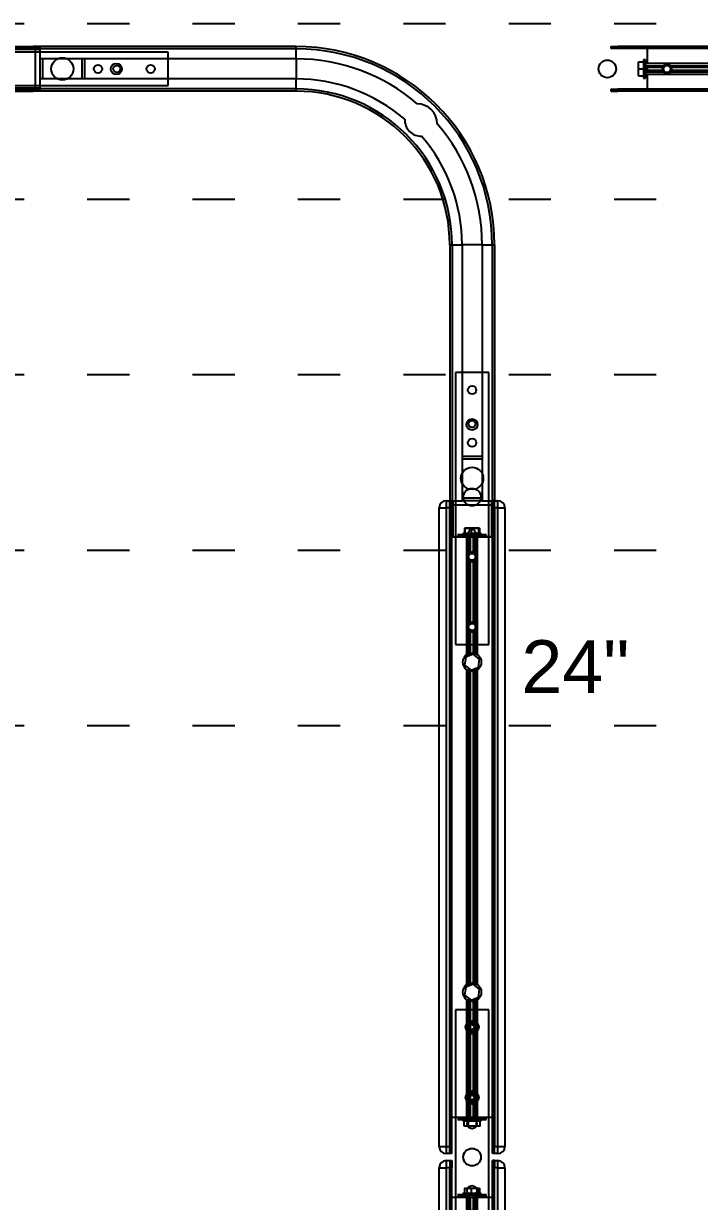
# Model space of a CAD drawing. Header units: inches. Extents: x 9936 to 27102, y -2774 to 11910.
# Drawn here: x 12190 to 12575, y 10194 to 10865 of the extents above; entities that cross this region are included whole.
import ezdxf

# ---------------------------------------------------------------- set-up
doc = ezdxf.new("R2010")
doc.units = ezdxf.units.IN
doc.header["$MEASUREMENT"] = 0
doc.linetypes.add('ACAD_ISO03W100', pattern=[30, 12, -18])
for name, color, linetype in [('Conector lateral', 150, 'Continuous'), ('COTA', 7, 'Continuous'), ('Puente', 244, 'Continuous'), ('RECTO', 20, 'Continuous'), ('TEXTO', 7, 'Continuous')]:
    doc.layers.add(name, color=color, linetype=linetype)
doc.styles.get("Standard").update_dxf_attribs({"font": 'arial.ttf'})
doc.dimstyles.get("Standard").update_dxf_attribs({"dimscale": 150, "dimtxt": 0.18, "dimasz": 0.18, "dimexe": 0.18, "dimexo": 0.0625, "dimgap": 0.09, "dimtad": 0, "dimdec": 0, "dimzin": 0, "dimdsep": 46, "dimtxsty": 'Standard', "dimcen": 0.09, "dimclrd": 1, "dimclre": 1, "dimclrt": 1, "dimadec": 0, "dimazin": 0, "dimtfac": 1, "dimtdec": 0, "dimtofl": 0, "dimtmove": 0, "dimatfit": 3, "dimfxl": 1, "dimtolj": 1, "dimtzin": 0, "dimarcsym": 0})

# ---------------------------------------------------------------- blocks, each defined once
blk = doc.blocks.new('*D36')
at = {"layer": 'Defpoints', "color": 0, "transparency": 16777216}
for p in [(12009.6, 10858.16), (11889, 8863.46), (12433.6, 8863.46)]:
    blk.add_point(p, dxfattribs=at)
at = {"layer": 'TEXTO', "color": 1, "lineweight": -2, "transparency": 16777216}
for p, q in [((12000.23, 10858.16), (11862, 10858.16)), ((11889, 10831.16), (11889, 9913.45)), ((11889, 8890.46), (11889, 9808.16)), ((12424.23, 8863.46), (11862, 8863.46))]:
    blk.add_line(p, q, dxfattribs=at)
at = {"layer": 'TEXTO', "color": 1, "transparency": 16777216}
for points in [[(11884.5, 10831.16), (11893.5, 10831.16), (11889, 10858.16)], [(11884.5, 8890.46), (11893.5, 8890.46), (11889, 8863.46)]]:
    blk.add_solid(points, dxfattribs=at)
at = {"layer": 'TEXTO', "color": 1, "transparency": 16777216, "insert": (11889, 9860.81), "char_height": 27, "attachment_point": 5, "rotation": 90}
blk.add_mtext('\\A1;1995', dxfattribs=at)
blk = doc.blocks.new('A$C2C726D91')
at = {"layer": 'RECTO', "linetype": 'Continuous'}
for p, q in [((4, 672), (4, 668)), ((4, 672), (6, 672)), ((6, 672), (6, 670.83)), ((6, 672), (7.1, 672)), ((6, 672), (6, 668)), ((7.1, 672), (7.1, 670.83)), ((31.4, 672), (30.3, 672)), ((30.3, 670.83), (30.3, 672)), ((31.4, 672), (31.4, 670.83)), ((31.4, 668), (31.4, 672)), ((31.4, 672), (33.4, 672)), ((33.4, 668), (33.4, 672)), ((0, 668), (4, 668)), ((0, 4), (0, 668)), ((6, 668), (4, 668)), ((4, 668), (4, 4)), ((7.1, 670.83), (6, 670.83)), ((6, 670.83), (6, 668)), ((6, 668), (7.1, 668)), ((6, 4), (6, 668)), ((7.1, 670.83), (7.1, 668)), ((7.1, 4), (7.1, 668)), ((31.4, 670.83), (30.3, 670.83)), ((30.3, 668), (30.3, 670.83)), ((31.4, 668), (30.3, 668)), ((30.3, 4), (30.3, 668)), ((31.4, 670.83), (31.4, 668)), ((31.4, 4), (31.4, 668)), ((33.4, 668), (31.4, 668)), ((33.4, 4), (33.4, 668)), ((33.4, 668), (37.4, 668)), ((37.4, 668), (37.4, 4)), ((7.1, 651.2), (15.61, 651.2)), ((10.7, 652.2), (10.7, 651.2)), ((15.61, 652.2), (10.7, 652.2)), ((11.2, 652.7), (13.45, 652.7)), ((13.45, 653.3), (13.45, 652.3)), ((20.7, 653.3), (13.45, 653.3)), ((15.57, 652.3), (13.45, 652.3)), ((14.47, 656.3), (14.47, 653.3)), ((14.47, 656.3), (18.1, 656.3)), ((15.61, 652.3), (16.9, 652.3)), ((15.61, 652.3), (15.61, 584.24)), ((16.9, 642.11), (16.9, 652.3)), ((20.5, 652.3), (16.9, 652.3)), ((17.85, 651.2), (19.55, 651.2)), ((17.85, 642.65), (17.85, 651.2)), ((18.1, 656.3), (18.1, 653.3)), ((18.1, 656.3), (22.33, 656.3)), ((19.55, 642.65), (19.55, 651.2)), ((20.5, 652.3), (21.79, 652.3)), ((20.5, 652.3), (20.5, 642.11)), ((23.95, 653.3), (20.7, 653.3)), ((21.79, 584.24), (21.79, 652.3)), ((23.95, 652.3), (21.79, 652.3)), ((25.4, 652.2), (21.79, 652.2)), ((21.79, 651.2), (30.3, 651.2)), ((22.33, 656.3), (22.33, 653.3)), ((22.33, 656.3), (22.93, 656.3)), ((22.93, 656.3), (22.93, 653.3)), ((23.95, 652.3), (23.95, 653.3)), ((23.95, 652.7), (24.98, 652.7)), ((24.98, 652.7), (26.2, 652.7)), ((26.7, 652.2), (25.4, 652.2)), ((26.7, 651.2), (26.7, 652.2)), ((16.9, 602.11), (16.9, 637.89)), ((20.5, 637.89), (20.5, 602.11)), ((17.85, 602.65), (17.85, 637.35)), ((19.55, 602.65), (19.55, 637.35)), ((16.9, 584.93), (16.9, 597.89)), ((17.85, 585.18), (17.85, 597.35)), ((19.55, 585.18), (19.55, 597.35)), ((20.5, 597.89), (20.5, 584.93)), ((19.3, 584.54), (15.07, 582.79)), ((22.93, 581.75), (19.3, 584.54)), ((15.07, 582.79), (14.47, 578.25)), ((14.47, 578.25), (18.1, 575.46)), ((18.1, 575.46), (22.33, 577.21)), ((22.33, 577.21), (22.93, 581.75)), ((15.55, 572), (15.55, 100)), ((16.36, 572), (15.55, 572)), ((15.61, 575.76), (15.61, 572)), ((16.36, 100), (16.36, 572)), ((17.45, 572), (16.36, 572)), ((16.9, 572), (16.9, 575.07)), ((17.45, 100), (17.45, 572)), ((17.85, 184.65), (17.85, 574.82)), ((19.55, 184.65), (19.55, 574.82)), ((19.95, 572), (19.95, 100)), ((21.04, 572), (19.95, 572)), ((20.5, 575.07), (20.5, 572)), ((21.04, 100), (21.04, 572)), ((21.85, 572), (21.04, 572)), ((21.79, 572), (21.79, 575.76)), ((21.85, 100), (21.85, 572)), ((19.55, 184.65), (19.95, 184.47)), ((17.85, 179.35), (17.45, 179.53)), ((17.85, 97.18), (17.85, 179.35)), ((19.55, 97.18), (19.55, 179.35)), ((15.07, 94.79), (14.47, 90.25)), ((19.3, 96.54), (15.07, 94.79)), ((15.55, 100), (16.36, 100)), ((15.61, 100), (15.61, 96.24)), ((16.36, 100), (17.45, 100)), ((16.9, 96.93), (16.9, 100)), ((22.93, 93.75), (19.3, 96.54)), ((19.95, 100), (21.04, 100)), ((20.5, 100), (20.5, 96.93)), ((21.04, 100), (21.85, 100)), ((21.79, 96.24), (21.79, 100)), ((14.47, 90.25), (18.1, 87.46)), ((15.61, 87.76), (15.61, 19.7)), ((18.1, 87.46), (22.33, 89.21)), ((21.79, 19.7), (21.79, 87.76)), ((22.33, 89.21), (22.93, 93.75)), ((16.9, 74.11), (16.9, 87.07)), ((17.85, 74.65), (17.85, 86.82)), ((19.55, 74.65), (19.55, 86.82)), ((20.5, 87.07), (20.5, 74.11)), ((16.9, 19.7), (16.9, 69.89)), ((17.85, 20.8), (17.85, 69.35)), ((19.55, 20.8), (19.55, 69.35)), ((20.5, 69.89), (20.5, 19.7)), ((15.61, 20.8), (7.1, 20.8)), ((10.7, 20.8), (10.7, 19.8)), ((19.55, 20.8), (17.85, 20.8)), ((30.3, 20.8), (21.79, 20.8)), ((26.7, 19.8), (26.7, 20.8)), ((10.7, 19.8), (15.61, 19.8)), ((13.45, 19.3), (11.2, 19.3)), ((13.45, 19.7), (13.45, 18.7)), ((13.45, 19.7), (15.57, 19.7)), ((13.45, 18.7), (23.95, 18.7)), ((14.14, 15.7), (14.14, 18.7)), ((16.72, 15.7), (14.14, 15.7)), ((16.9, 19.7), (15.61, 19.7)), ((16.72, 15.7), (16.72, 18.7)), ((21.29, 15.7), (16.72, 15.7)), ((16.9, 19.7), (20.5, 19.7)), ((21.79, 19.7), (20.5, 19.7)), ((21.29, 15.7), (21.29, 18.7)), ((23.26, 15.7), (21.29, 15.7)), ((21.79, 19.8), (26.7, 19.8)), ((21.8, 19.7), (23.95, 19.7)), ((23.26, 15.7), (23.26, 18.7)), ((23.95, 18.7), (23.95, 19.7)), ((26.2, 19.3), (23.95, 19.3)), ((0, 4), (4, 4)), ((4, 4), (6, 4)), ((4, 4), (4, 0)), ((6, 0), (4, 0)), ((6, 4), (6, 1.17)), ((7.1, 4), (6, 4)), ((6, 4), (6, 0)), ((6, 1.17), (7.1, 1.17)), ((6, 1.17), (6, 0)), ((7.1, 0), (6, 0)), ((7.1, 4), (7.1, 1.17)), ((7.1, 1.17), (7.1, 0)), ((31.4, 4), (30.3, 4)), ((30.3, 1.17), (30.3, 4)), ((30.3, 1.17), (31.4, 1.17)), ((30.3, 0), (30.3, 1.17)), ((31.4, 0), (30.3, 0)), ((31.4, 4), (31.4, 1.17)), ((31.4, 4), (33.4, 4)), ((31.4, 0), (31.4, 4)), ((31.4, 1.17), (31.4, 0)), ((33.4, 0), (31.4, 0)), ((33.4, 4), (37.4, 4)), ((33.4, 0), (33.4, 4))]:
    blk.add_line(p, q, dxfattribs=at)
for centre, radius in [((18.7, 640), 1.98), ((18.7, 600), 1.98), ((18.7, 580), 5.25), ((18.7, 92), 5.25), ((18.7, 72), 1.98)]:
    blk.add_circle(centre, radius, dxfattribs=at)
for centre, radius, start, end in [((4, 668), 4, 90, 180), ((33.4, 668), 4, 0, 90), ((11.2, 652.2), 0.5, 90, 180), ((18.7, 652.9), 1.9, 198.40848, 243.47465), ((18.7, 652.9), 1.9, 296.52535, 341.59152), ((26.2, 652.2), 0.5, 0, 90), ((18.7, 640), 2.78, 130.46008, 229.53992), ((18.7, 640), 2.78, 72.21585, 107.78415), ((18.7, 640), 2.78, 310.46008, 49.53992), ((18.7, 640), 2.78, 252.21585, 287.78415), ((18.7, 600), 2.78, 130.46008, 229.53992), ((18.7, 600), 2.78, 72.21585, 107.78415), ((18.7, 600), 2.78, 252.21585, 287.78415), ((18.7, 600), 2.78, 310.46008, 49.53992), ((18.7, 182), 2.78, 72.21585, 107.78415), ((18.7, 182), 2.78, 252.21585, 287.78415), ((18.7, 72), 2.78, 130.46008, 229.53992), ((18.7, 72), 2.78, 72.21585, 107.78415), ((18.7, 72), 2.78, 310.46008, 49.53992), ((18.7, 72), 2.78, 252.21585, 287.78415), ((18.7, 19.1), 1.9, 116.52535, 161.59152), ((18.7, 19.1), 1.9, 18.40848, 63.47465), ((11.2, 19.8), 0.5, 180, 270), ((26.2, 19.8), 0.5, 270, 0), ((4, 4), 4, 180, 270), ((33.4, 4), 4, 270, 0)]:
    blk.add_arc(centre, radius, start, end, dxfattribs=at)
for points, knots in [([(16.9, 642.11), (16.99, 642.19), (17.17, 642.33), (17.55, 642.54), (17.8, 642.63), (17.85, 642.65)], [0, 0, 0, 0, 0.439174, 0.876749, 1, 1, 1, 1]), ([(17.85, 637.35), (17.66, 637.43), (17.29, 637.58), (17.01, 637.79), (16.92, 637.87), (16.9, 637.89)], [0, 0, 0, 0, 0.444484, 0.887819, 1, 1, 1, 1]), ([(19.55, 642.65), (19.74, 642.57), (20.11, 642.42), (20.39, 642.21), (20.48, 642.13), (20.5, 642.11)], [0, 0, 0, 0, 0.444477, 0.887819, 1, 1, 1, 1]), ([(20.5, 637.89), (20.41, 637.81), (20.23, 637.67), (19.85, 637.46), (19.6, 637.37), (19.55, 637.35)], [0, 0, 0, 0, 0.439174, 0.876749, 1, 1, 1, 1]), ([(16.9, 602.11), (16.99, 602.19), (17.17, 602.33), (17.55, 602.54), (17.8, 602.63), (17.85, 602.65)], [0, 0, 0, 0, 0.439174, 0.876749, 1, 1, 1, 1]), ([(17.85, 597.35), (17.66, 597.43), (17.29, 597.58), (17.01, 597.79), (16.92, 597.87), (16.9, 597.89)], [0, 0, 0, 0, 0.444477, 0.887819, 1, 1, 1, 1]), ([(19.55, 602.65), (19.74, 602.57), (20.11, 602.42), (20.39, 602.21), (20.48, 602.13), (20.5, 602.11)], [0, 0, 0, 0, 0.444477, 0.887819, 1, 1, 1, 1]), ([(20.5, 597.89), (20.41, 597.81), (20.23, 597.67), (19.85, 597.46), (19.6, 597.37), (19.55, 597.35)], [0, 0, 0, 0, 0.439174, 0.876749, 1, 1, 1, 1]), ([(17.45, 184.47), (17.52, 184.51), (17.64, 184.58), (17.8, 184.63), (17.85, 184.65)], [0, 0, 0, 0, 0.638363, 1, 1, 1, 1]), ([(19.95, 179.53), (19.88, 179.49), (19.76, 179.42), (19.6, 179.37), (19.55, 179.35)], [0, 0, 0, 0, 0.638363, 1, 1, 1, 1]), ([(16.9, 74.11), (16.99, 74.19), (17.17, 74.33), (17.55, 74.54), (17.8, 74.63), (17.85, 74.65)], [0, 0, 0, 0, 0.439174, 0.876749, 1, 1, 1, 1]), ([(19.55, 74.65), (19.74, 74.57), (20.11, 74.42), (20.39, 74.21), (20.48, 74.13), (20.5, 74.11)], [0, 0, 0, 0, 0.444477, 0.887819, 1, 1, 1, 1]), ([(17.85, 69.35), (17.66, 69.43), (17.29, 69.58), (17.01, 69.79), (16.92, 69.87), (16.9, 69.89)], [0, 0, 0, 0, 0.444477, 0.887819, 1, 1, 1, 1]), ([(20.5, 69.89), (20.41, 69.81), (20.23, 69.67), (19.85, 69.46), (19.6, 69.37), (19.55, 69.35)], [0, 0, 0, 0, 0.439174, 0.876749, 1, 1, 1, 1])]:
    blk.add_open_spline(points, degree=3, knots=knots, dxfattribs=at)
blk = doc.blocks.new('A$C3EBA59D7')
at = {"layer": 'RECTO', "linetype": 'Continuous'}
for p, q in [((4, 372), (4, 368)), ((4, 372), (6, 372)), ((6, 0), (6, 372)), ((7.1, 372), (6, 372)), ((7.1, 0), (7.1, 372)), ((31.4, 372), (30.3, 372)), ((30.3, 0), (30.3, 372)), ((31.4, 372), (33.4, 372)), ((31.4, 0), (31.4, 372)), ((33.4, 368), (33.4, 372)), ((0, 368), (4, 368)), ((0, 4), (0, 368)), ((6, 368), (4, 368)), ((4, 368), (4, 4)), ((6, 4), (6, 368)), ((31.4, 368), (31.4, 4)), ((33.4, 368), (31.4, 368)), ((33.4, 4), (33.4, 368)), ((33.4, 368), (37.4, 368)), ((37.4, 368), (37.4, 4)), ((14.47, 356.3), (14.47, 353.3)), ((14.47, 356.3), (18.1, 356.3)), ((18.1, 356.3), (18.1, 353.3)), ((18.1, 356.3), (22.33, 356.3)), ((22.33, 356.3), (22.33, 353.3)), ((22.33, 356.3), (22.93, 356.3)), ((22.93, 356.3), (22.93, 353.3)), ((15.61, 351.2), (7.1, 351.2)), ((10.7, 352.2), (10.7, 351.2)), ((15.61, 352.2), (10.7, 352.2)), ((11.2, 352.7), (13.45, 352.7)), ((13.45, 353.3), (13.45, 352.3)), ((20.7, 353.3), (13.45, 353.3)), ((15.61, 352.3), (13.45, 352.3)), ((15.61, 352.3), (15.61, 284.24)), ((16.9, 352.3), (15.61, 352.3)), ((20.48, 352.3), (16.9, 352.3)), ((16.9, 342.11), (16.9, 352.3)), ((17.85, 342.65), (17.85, 351.2)), ((19.55, 351.2), (17.85, 351.2)), ((19.55, 342.65), (19.55, 351.2)), ((20.5, 352.3), (20.5, 342.11)), ((21.79, 352.3), (20.5, 352.3)), ((23.95, 353.3), (20.7, 353.3)), ((23.95, 352.3), (21.79, 352.3)), ((21.79, 284.24), (21.79, 352.3)), ((25.4, 352.2), (21.79, 352.2)), ((30.3, 351.2), (21.79, 351.2)), ((23.95, 352.3), (23.95, 353.3)), ((23.95, 352.7), (24.98, 352.7)), ((24.98, 352.7), (26.2, 352.7)), ((26.7, 352.2), (25.4, 352.2)), ((26.7, 351.2), (26.7, 352.2)), ((16.9, 302.11), (16.9, 337.89)), ((17.85, 302.65), (17.85, 337.35)), ((19.55, 302.65), (19.55, 337.35)), ((20.5, 337.89), (20.5, 302.11)), ((16.9, 284.93), (16.9, 297.89)), ((17.85, 285.18), (17.85, 297.35)), ((19.55, 285.18), (19.55, 297.35)), ((20.5, 297.89), (20.5, 284.93)), ((15.07, 282.79), (14.47, 278.25)), ((19.3, 284.54), (15.07, 282.79)), ((22.93, 281.75), (19.3, 284.54)), ((14.47, 278.25), (18.1, 275.46)), ((15.61, 275.76), (15.61, 272)), ((18.1, 275.46), (22.33, 277.21)), ((21.79, 272), (21.79, 275.76)), ((22.33, 277.21), (22.93, 281.75)), ((15.55, 272), (15.55, 100)), ((16.36, 272), (15.55, 272)), ((16.36, 100), (16.36, 272)), ((17.45, 272), (16.36, 272)), ((16.9, 272), (16.9, 275.07)), ((17.45, 100), (17.45, 272)), ((17.85, 97.18), (17.85, 274.82)), ((19.55, 97.18), (19.55, 274.82)), ((19.95, 272), (19.95, 100)), ((21.04, 272), (19.95, 272)), ((20.5, 275.07), (20.5, 272)), ((21.04, 100), (21.04, 272)), ((21.85, 272), (21.04, 272)), ((21.85, 100), (21.85, 272)), ((15.07, 94.79), (14.47, 90.25)), ((19.3, 96.54), (15.07, 94.79)), ((15.55, 100), (16.36, 100)), ((15.61, 100), (15.61, 96.24)), ((16.36, 100), (17.45, 100)), ((16.9, 96.93), (16.9, 100)), ((22.93, 93.75), (19.3, 96.54)), ((19.95, 100), (21.04, 100)), ((20.5, 100), (20.5, 96.93)), ((21.04, 100), (21.85, 100)), ((21.79, 96.24), (21.79, 100)), ((14.47, 90.25), (18.1, 87.46)), ((15.61, 87.76), (15.61, 19.7)), ((18.1, 87.46), (22.33, 89.21)), ((21.79, 19.7), (21.79, 87.76)), ((22.33, 89.21), (22.93, 93.75)), ((16.9, 74.11), (16.9, 87.07)), ((17.85, 74.65), (17.85, 86.82)), ((19.55, 74.65), (19.55, 86.82)), ((20.5, 87.07), (20.5, 74.11)), ((16.9, 34.11), (16.9, 69.89)), ((17.85, 34.65), (17.85, 69.35)), ((19.55, 34.65), (19.55, 69.35)), ((20.5, 69.89), (20.5, 34.11)), ((16.9, 19.7), (16.9, 29.89)), ((17.85, 20.8), (17.85, 29.35)), ((19.55, 20.8), (19.55, 29.35)), ((20.5, 29.89), (20.5, 19.7)), ((7.1, 20.8), (15.61, 20.8)), ((10.7, 20.8), (10.7, 19.8)), ((17.85, 20.8), (19.55, 20.8)), ((21.79, 20.8), (30.3, 20.8)), ((26.7, 19.8), (26.7, 20.8)), ((10.7, 19.8), (15.63, 19.8)), ((13.45, 19.3), (11.2, 19.3)), ((13.45, 19.7), (13.45, 18.7)), ((13.45, 19.7), (15.57, 19.7)), ((13.45, 18.7), (23.95, 18.7)), ((14.14, 15.7), (14.14, 18.7)), ((16.72, 15.7), (14.14, 15.7)), ((15.61, 19.7), (16.9, 19.7)), ((16.72, 15.7), (16.72, 18.7)), ((21.29, 15.7), (16.72, 15.7)), ((16.9, 19.7), (20.52, 19.7)), ((20.5, 19.7), (21.79, 19.7)), ((21.29, 15.7), (21.29, 18.7)), ((23.26, 15.7), (21.29, 15.7)), ((21.77, 19.8), (26.7, 19.8)), ((21.8, 19.7), (23.95, 19.7)), ((23.26, 15.7), (23.26, 18.7)), ((23.95, 18.7), (23.95, 19.7)), ((26.2, 19.3), (23.95, 19.3)), ((0, 4), (4, 4)), ((4, 4), (6, 4)), ((4, 4), (4, 0)), ((31.4, 4), (33.4, 4)), ((33.4, 0), (33.4, 4)), ((33.4, 4), (37.4, 4)), ((6, 0), (4, 0)), ((7.1, 0), (6, 0)), ((31.4, 0), (30.3, 0)), ((33.4, 0), (31.4, 0))]:
    blk.add_line(p, q, dxfattribs=at)
for centre, radius in [((18.7, 340), 1.98), ((18.7, 300), 1.98), ((18.7, 280), 5.25), ((18.7, 92), 5.25), ((18.7, 72), 1.98), ((18.7, 32), 1.98)]:
    blk.add_circle(centre, radius, dxfattribs=at)
for centre, radius, start, end in [((4, 368), 4, 90, 180), ((33.4, 368), 4, 0, 90), ((11.2, 352.2), 0.5, 90, 180), ((18.7, 352.9), 1.9, 198.40848, 243.47465), ((18.7, 352.9), 1.9, 296.52535, 341.59152), ((26.2, 352.2), 0.5, 0, 90), ((18.7, 340), 2.78, 72.21585, 107.78415), ((18.7, 340), 2.78, 130.46008, 229.53992), ((18.7, 340), 2.78, 252.21585, 287.78415), ((18.7, 340), 2.78, 310.46008, 49.53992), ((18.7, 300), 2.78, 130.46008, 229.53992), ((18.7, 300), 2.78, 72.21585, 107.78415), ((18.7, 300), 2.78, 310.46008, 49.53992), ((18.7, 300), 2.78, 252.21585, 287.78415), ((18.7, 72), 2.78, 130.46008, 229.53992), ((18.7, 72), 2.78, 72.21585, 107.78415), ((18.7, 72), 2.78, 310.46008, 49.53992), ((18.7, 72), 2.78, 252.21585, 287.78415), ((18.7, 32), 2.78, 130.46008, 229.53992), ((18.7, 32), 2.78, 72.21585, 107.78415), ((18.7, 32), 2.78, 310.46008, 49.53992), ((18.7, 32), 2.78, 252.21585, 287.78415), ((18.7, 19.1), 1.9, 116.52535, 161.59152), ((18.7, 19.1), 1.9, 18.40848, 63.47465), ((11.2, 19.8), 0.5, 180, 270), ((26.2, 19.8), 0.5, 270, 0), ((4, 4), 4, 180, 270), ((33.4, 4), 4, 270, 0)]:
    blk.add_arc(centre, radius, start, end, dxfattribs=at)
for points, knots in [([(16.9, 342.11), (16.99, 342.19), (17.17, 342.33), (17.55, 342.54), (17.8, 342.63), (17.85, 342.65)], [0, 0, 0, 0, 0.439174, 0.876749, 1, 1, 1, 1]), ([(19.55, 342.65), (19.74, 342.57), (20.11, 342.42), (20.39, 342.21), (20.48, 342.13), (20.5, 342.11)], [0, 0, 0, 0, 0.444481, 0.887819, 1, 1, 1, 1]), ([(17.85, 337.35), (17.66, 337.43), (17.29, 337.58), (17.01, 337.79), (16.92, 337.87), (16.9, 337.89)], [0, 0, 0, 0, 0.444481, 0.887819, 1, 1, 1, 1]), ([(20.5, 337.89), (20.41, 337.81), (20.23, 337.67), (19.85, 337.46), (19.6, 337.37), (19.55, 337.35)], [0, 0, 0, 0, 0.439174, 0.876749, 1, 1, 1, 1]), ([(16.9, 302.11), (16.99, 302.19), (17.17, 302.33), (17.55, 302.54), (17.8, 302.63), (17.85, 302.65)], [0, 0, 0, 0, 0.439175, 0.876751, 1, 1, 1, 1]), ([(19.55, 302.65), (19.74, 302.57), (20.11, 302.42), (20.39, 302.21), (20.48, 302.13), (20.5, 302.11)], [0, 0, 0, 0, 0.444478, 0.887817, 1, 1, 1, 1]), ([(17.85, 297.35), (17.66, 297.43), (17.29, 297.58), (17.01, 297.79), (16.92, 297.87), (16.9, 297.89)], [0, 0, 0, 0, 0.444478, 0.887817, 1, 1, 1, 1]), ([(20.5, 297.89), (20.41, 297.81), (20.23, 297.67), (19.85, 297.46), (19.6, 297.37), (19.55, 297.35)], [0, 0, 0, 0, 0.439175, 0.876751, 1, 1, 1, 1]), ([(16.9, 74.11), (16.99, 74.19), (17.17, 74.33), (17.55, 74.54), (17.8, 74.63), (17.85, 74.65)], [0, 0, 0, 0, 0.439175, 0.876751, 1, 1, 1, 1]), ([(19.55, 74.65), (19.74, 74.57), (20.11, 74.42), (20.39, 74.21), (20.48, 74.13), (20.5, 74.11)], [0, 0, 0, 0, 0.444478, 0.887817, 1, 1, 1, 1]), ([(17.85, 69.35), (17.66, 69.43), (17.29, 69.58), (17.01, 69.79), (16.92, 69.87), (16.9, 69.89)], [0, 0, 0, 0, 0.444478, 0.887817, 1, 1, 1, 1]), ([(20.5, 69.89), (20.41, 69.81), (20.23, 69.67), (19.85, 69.46), (19.6, 69.37), (19.55, 69.35)], [0, 0, 0, 0, 0.439175, 0.876751, 1, 1, 1, 1]), ([(16.9, 34.11), (16.99, 34.19), (17.17, 34.33), (17.55, 34.54), (17.8, 34.63), (17.85, 34.65)], [0, 0, 0, 0, 0.439174, 0.876749, 1, 1, 1, 1]), ([(19.55, 34.65), (19.74, 34.57), (20.11, 34.42), (20.39, 34.21), (20.48, 34.13), (20.5, 34.11)], [0, 0, 0, 0, 0.444481, 0.887819, 1, 1, 1, 1]), ([(17.85, 29.35), (17.66, 29.43), (17.29, 29.58), (17.01, 29.79), (16.92, 29.87), (16.9, 29.89)], [0, 0, 0, 0, 0.444481, 0.887819, 1, 1, 1, 1]), ([(20.5, 29.89), (20.41, 29.81), (20.23, 29.67), (19.85, 29.46), (19.6, 29.37), (19.55, 29.35)], [0, 0, 0, 0, 0.439174, 0.876749, 1, 1, 1, 1])]:
    blk.add_open_spline(points, degree=3, knots=knots, dxfattribs=at)
blk = doc.blocks.new('A$C10B60D47')
at = {"layer": 'Conector lateral', "linetype": 'Continuous'}
for p, q in [((19.05, 168), (0, 168)), ((0, 168), (0, 0)), ((19.05, 0), (19.05, 168)), ((7.22, 157.7), (8.74, 158.33)), ((7.22, 157.7), (7.67, 156.59)), ((7.67, 156.59), (9.2, 157.22)), ((8.11, 159.85), (9.22, 160.31)), ((8.11, 159.85), (8.74, 158.33)), ((9.2, 157.22), (9.83, 155.69)), ((9.22, 160.31), (9.85, 158.78)), ((9.83, 155.69), (10.94, 156.15)), ((9.85, 158.78), (11.38, 159.41)), ((10.31, 157.67), (11.83, 158.3)), ((10.31, 157.67), (10.94, 156.15)), ((11.38, 159.41), (11.83, 158.3)), ((7.22, 117.7), (8.74, 118.33)), ((7.22, 117.7), (7.67, 116.59)), ((7.67, 116.59), (9.2, 117.22)), ((8.11, 119.85), (9.22, 120.31)), ((8.11, 119.85), (8.74, 118.33)), ((9.2, 117.22), (9.83, 115.69)), ((9.22, 120.31), (9.85, 118.78)), ((9.83, 115.69), (10.94, 116.15)), ((9.85, 118.78), (11.38, 119.41)), ((10.31, 117.67), (11.83, 118.3)), ((10.31, 117.67), (10.94, 116.15)), ((11.38, 119.41), (11.83, 118.3)), ((7.22, 49.7), (8.74, 50.33)), ((7.22, 49.7), (7.67, 48.59)), ((7.67, 48.59), (9.2, 49.22)), ((8.11, 51.85), (9.22, 52.31)), ((8.11, 51.85), (8.74, 50.33)), ((9.2, 49.22), (9.83, 47.69)), ((9.22, 52.31), (9.85, 50.78)), ((9.83, 47.69), (10.94, 48.15)), ((9.85, 50.78), (11.38, 51.41)), ((10.31, 49.67), (11.83, 50.3)), ((10.31, 49.67), (10.94, 48.15)), ((11.38, 51.41), (11.83, 50.3)), ((7.22, 9.7), (8.74, 10.33)), ((7.22, 9.7), (7.67, 8.59)), ((7.67, 8.59), (9.2, 9.22)), ((8.11, 11.85), (9.22, 12.31)), ((8.11, 11.85), (8.74, 10.33)), ((9.2, 9.22), (9.83, 7.69)), ((9.22, 12.31), (9.85, 10.78)), ((9.83, 7.69), (10.94, 8.15)), ((9.85, 10.78), (11.38, 11.41)), ((10.31, 9.67), (11.83, 10.3)), ((10.31, 9.67), (10.94, 8.15)), ((11.38, 11.41), (11.83, 10.3)), ((0, 0), (19.05, 0))]:
    blk.add_line(p, q, dxfattribs=at)
for centre, radius in [((9.52, 158), 3.75), ((9.52, 118), 3.75), ((9.52, 103), 2.78), ((9.52, 65), 2.78), ((9.52, 50), 3.75), ((9.52, 10), 3.75)]:
    blk.add_circle(centre, radius, dxfattribs=at)
blk = doc.blocks.new('BIOMBO 69')
at = {"layer": 'RECTO', "color": 252, "true_color": 0x939598}
for centre in [(0, 0), (0, -376)]:
    blk.add_circle(centre, 5, dxfattribs=at)
blk.add_blockref('A$C10B60D47', (-9.52, -460))
at = {"layer": 'RECTO'}
for name, p in [('A$C3EBA59D7', (-18.7, -374)), ('A$C2C726D91', (-18.7, -1050))]:
    blk.add_blockref(name, p, dxfattribs=at)
blk = doc.blocks.new('PUENTE H24 F24')
at = {"layer": 'Puente', "linetype": 'Continuous'}
for p, q in [((6299.67, -10445.32), (6671.67, -10445.32)), ((6299.67, -10446.42), (6671.67, -10446.42)), ((6673.14, -10447.02), (6655.17, -10447.02)), ((6671.67, -10445.32), (6671.67, -10446.42)), ((6674.5, -10445.32), (6671.67, -10445.32)), ((6674.5, -10446.42), (6671.67, -10446.42)), ((6673.14, -10469.02), (6673.14, -10447.02)), ((6675.67, -10447.02), (6673.14, -10447.02)), ((6674.5, -10445.32), (6674.5, -10446.42)), ((6675.67, -10445.32), (6674.5, -10445.32)), ((6675.67, -10446.42), (6674.5, -10446.42)), ((6821.47, -10445.32), (6675.67, -10445.32)), ((6675.67, -10446.59), (6675.67, -10445.32)), ((6675.67, -10446.42), (6675.67, -10445.32)), ((6821.47, -10446.59), (6675.67, -10446.59)), ((6675.67, -10452.32), (6675.67, -10446.59)), ((6821.47, -10446.59), (6821.47, -10445.32)), ((6821.47, -10452.32), (6821.47, -10446.59)), ((6748.67, -10448.49), (6593.67, -10448.49)), ((6821.47, -10452.32), (6675.67, -10452.32)), ((6675.67, -10463.72), (6675.67, -10452.32)), ((6677.19, -10463.72), (6677.19, -10452.32)), ((6699.55, -10452.32), (6699.55, -10463.72)), ((6701.07, -10452.32), (6701.07, -10463.72)), ((6748.67, -10467.54), (6748.67, -10448.49)), ((6821.47, -10452.32), (6821.47, -10463.72)), ((6593.67, -10467.54), (6748.67, -10467.54)), ((6821.47, -10463.72), (6675.67, -10463.72)), ((6675.67, -10469.45), (6675.67, -10463.72)), ((6821.47, -10469.45), (6821.47, -10463.72)), ((6299.67, -10469.62), (6671.67, -10469.62)), ((6299.67, -10470.72), (6671.67, -10470.72)), ((6673.14, -10469.02), (6655.17, -10469.02)), ((6671.67, -10470.72), (6671.67, -10469.62)), ((6671.67, -10469.62), (6674.5, -10469.62)), ((6674.5, -10470.72), (6671.67, -10470.72)), ((6675.67, -10469.02), (6673.14, -10469.02)), ((6674.5, -10469.62), (6674.5, -10470.72)), ((6674.5, -10469.62), (6675.67, -10469.62)), ((6675.67, -10470.72), (6674.5, -10470.72)), ((6821.47, -10469.45), (6675.67, -10469.45)), ((6675.67, -10470.72), (6675.67, -10469.45)), ((6675.67, -10470.72), (6675.67, -10469.62)), ((6821.47, -10470.72), (6675.67, -10470.72)), ((6821.47, -10470.72), (6821.47, -10469.45)), ((6908.97, -10558.22), (6910.24, -10558.22)), ((6908.97, -10558.22), (6908.97, -10704.02)), ((6910.24, -10558.22), (6910.24, -10704.02)), ((6910.24, -10558.22), (6915.97, -10558.22)), ((6915.97, -10558.22), (6915.97, -10704.02)), ((6927.37, -10558.22), (6915.97, -10558.22)), ((6927.37, -10558.22), (6927.37, -10704.02)), ((6927.37, -10558.22), (6933.1, -10558.22)), ((6933.1, -10558.22), (6934.37, -10558.22)), ((6933.1, -10558.22), (6933.1, -10704.02)), ((6934.37, -10558.22), (6934.37, -10704.02)), ((6912.15, -10631.02), (6912.15, -10786.02)), ((6931.2, -10631.02), (6912.15, -10631.02)), ((6931.2, -10786.02), (6931.2, -10631.02)), ((6915.97, -10678.62), (6927.37, -10678.62)), ((6915.97, -10680.14), (6927.37, -10680.14)), ((6927.37, -10702.5), (6915.97, -10702.5)), ((6908.97, -10704.02), (6910.24, -10704.02)), ((6908.97, -11076.02), (6908.97, -10704.02)), ((6910.07, -10704.02), (6908.97, -10704.02)), ((6908.97, -11072.02), (6908.97, -10708.02)), ((6910.07, -11076.02), (6910.07, -10704.02)), ((6910.24, -10704.02), (6915.97, -10704.02)), ((6910.67, -10704.02), (6910.67, -10706.55)), ((6932.67, -10706.55), (6910.67, -10706.55)), ((6910.67, -10706.55), (6910.67, -10724.52)), ((6927.37, -10704.02), (6915.97, -10704.02)), ((6927.37, -10704.02), (6933.1, -10704.02)), ((6932.67, -10704.02), (6932.67, -10706.55)), ((6932.67, -10706.55), (6932.67, -10724.52)), ((6933.1, -10704.02), (6934.37, -10704.02)), ((6934.37, -10704.02), (6933.27, -10704.02)), ((6933.27, -11076.02), (6933.27, -10704.02)), ((6934.37, -11076.02), (6934.37, -10704.02)), ((6934.37, -10708.02), (6934.37, -11072.02)), ((6914.17, -10723.32), (6916.42, -10723.32)), ((6916.42, -10722.72), (6916.42, -10723.72)), ((6923.68, -10722.72), (6916.42, -10722.72)), ((6917.44, -10719.72), (6917.44, -10722.72)), ((6917.44, -10719.72), (6921.07, -10719.72)), ((6917.71, -10724.52), (6917.71, -10719.52)), ((6917.71, -10719.52), (6925.64, -10719.52)), ((6921.07, -10719.72), (6921.07, -10722.72)), ((6921.07, -10719.72), (6925.3, -10719.72)), ((6926.92, -10722.72), (6923.68, -10722.72)), ((6925.3, -10719.72), (6925.3, -10722.72)), ((6925.3, -10719.72), (6925.9, -10719.72)), ((6925.64, -10719.52), (6925.64, -10724.52)), ((6925.9, -10719.72), (6925.9, -10722.72)), ((6926.92, -10723.72), (6926.92, -10722.72)), ((6926.92, -10723.32), (6927.95, -10723.32)), ((6927.95, -10723.32), (6929.17, -10723.32)), ((6918.58, -10724.82), (6910.07, -10724.82)), ((6917.71, -10724.52), (6910.67, -10724.52)), ((6913.67, -10723.82), (6913.67, -10724.82)), ((6918.58, -10723.82), (6913.67, -10723.82)), ((6918.58, -10723.72), (6916.42, -10723.72)), ((6918.58, -10723.72), (6918.58, -10791.77)), ((6919.87, -10723.72), (6918.58, -10723.72)), ((6923.46, -10723.72), (6919.87, -10723.72)), ((6919.87, -10733.9), (6919.87, -10723.72)), ((6920.82, -10733.37), (6920.82, -10724.82)), ((6922.52, -10724.82), (6920.82, -10724.82)), ((6922.52, -10733.37), (6922.52, -10724.82)), ((6923.48, -10723.72), (6923.48, -10733.9)), ((6924.76, -10723.72), (6923.48, -10723.72)), ((6926.92, -10723.72), (6924.76, -10723.72)), ((6924.76, -10791.77), (6924.76, -10723.72)), ((6928.37, -10723.82), (6924.76, -10723.82)), ((6933.27, -10724.82), (6924.76, -10724.82)), ((6932.67, -10724.52), (6925.64, -10724.52)), ((6929.67, -10723.82), (6928.37, -10723.82)), ((6929.67, -10724.82), (6929.67, -10723.82)), ((6919.87, -10773.9), (6919.87, -10738.13)), ((6920.82, -10773.37), (6920.82, -10738.66)), ((6922.52, -10773.37), (6922.52, -10738.66)), ((6923.48, -10738.13), (6923.48, -10773.9)), ((6919.87, -10791.09), (6919.87, -10778.13)), ((6920.82, -10790.83), (6920.82, -10778.66)), ((6922.52, -10790.83), (6922.52, -10778.66)), ((6923.48, -10778.13), (6923.48, -10791.09)), ((6912.15, -10786.02), (6931.2, -10786.02)), ((6918.04, -10793.23), (6917.44, -10797.76)), ((6922.27, -10791.48), (6918.04, -10793.23)), ((6925.9, -10794.27), (6922.27, -10791.48)), ((6925.3, -10798.81), (6925.9, -10794.27)), ((6917.44, -10797.76), (6921.07, -10800.55)), ((6918.52, -10804.02), (6918.52, -10976.02)), ((6919.33, -10804.02), (6918.52, -10804.02)), ((6918.58, -10800.26), (6918.58, -10804.02)), ((6919.33, -10976.02), (6919.33, -10804.02)), ((6920.42, -10804.02), (6919.33, -10804.02)), ((6919.87, -10804.02), (6919.87, -10800.95)), ((6920.42, -10976.02), (6920.42, -10804.02)), ((6920.82, -10978.83), (6920.82, -10801.2)), ((6921.07, -10800.55), (6925.3, -10798.81)), ((6922.52, -10978.83), (6922.52, -10801.2)), ((6922.92, -10804.02), (6922.92, -10976.02)), ((6924.01, -10804.02), (6922.92, -10804.02)), ((6923.48, -10800.95), (6923.48, -10804.02)), ((6924.01, -10976.02), (6924.01, -10804.02)), ((6924.82, -10804.02), (6924.01, -10804.02)), ((6924.76, -10804.02), (6924.76, -10800.26)), ((6924.82, -10976.02), (6924.82, -10804.02)), ((6918.52, -10976.02), (6919.33, -10976.02)), ((6918.58, -10976.02), (6918.58, -10979.77)), ((6919.33, -10976.02), (6920.42, -10976.02)), ((6919.87, -10979.09), (6919.87, -10976.02)), ((6922.92, -10976.02), (6924.01, -10976.02)), ((6923.48, -10976.02), (6923.48, -10979.09)), ((6924.01, -10976.02), (6924.82, -10976.02)), ((6924.76, -10979.77), (6924.76, -10976.02)), ((6918.04, -10981.23), (6917.44, -10985.76)), ((6922.27, -10979.48), (6918.04, -10981.23)), ((6925.9, -10982.27), (6922.27, -10979.48)), ((6925.3, -10986.81), (6925.9, -10982.27)), ((6917.44, -10985.76), (6921.07, -10988.55)), ((6918.58, -10988.26), (6918.58, -11056.32)), ((6919.87, -11001.9), (6919.87, -10988.95)), ((6920.82, -11001.37), (6920.82, -10989.2)), ((6921.07, -10988.55), (6925.3, -10986.81)), ((6922.52, -11001.37), (6922.52, -10989.2)), ((6923.48, -10988.95), (6923.48, -11001.9)), ((6924.76, -11056.32), (6924.76, -10988.26)), ((6919.87, -11041.9), (6919.87, -11006.13)), ((6920.82, -11041.37), (6920.82, -11006.66)), ((6922.52, -11041.37), (6922.52, -11006.66)), ((6923.48, -11006.13), (6923.48, -11041.9)), ((6919.87, -11056.32), (6919.87, -11046.13)), ((6920.82, -11055.22), (6920.82, -11046.66)), ((6922.52, -11055.22), (6922.52, -11046.66)), ((6923.48, -11046.13), (6923.48, -11056.32)), ((6910.07, -11055.22), (6918.58, -11055.22)), ((6913.67, -11055.22), (6913.67, -11056.22)), ((6913.67, -11056.22), (6918.6, -11056.22)), ((6916.42, -11056.72), (6914.17, -11056.72)), ((6916.42, -11056.32), (6916.42, -11057.32)), ((6916.42, -11056.32), (6918.54, -11056.32)), ((6916.42, -11057.32), (6926.92, -11057.32)), ((6917.11, -11060.32), (6917.11, -11057.32)), ((6918.58, -11056.32), (6919.87, -11056.32)), ((6919.69, -11060.32), (6919.69, -11057.32)), ((6919.87, -11056.32), (6923.49, -11056.32)), ((6920.82, -11055.22), (6922.52, -11055.22)), ((6923.48, -11056.32), (6924.76, -11056.32)), ((6924.26, -11060.32), (6924.26, -11057.32)), ((6924.74, -11056.22), (6929.67, -11056.22)), ((6924.76, -11055.22), (6933.27, -11055.22)), ((6924.77, -11056.32), (6926.92, -11056.32)), ((6926.24, -11060.32), (6926.24, -11057.32)), ((6926.92, -11057.32), (6926.92, -11056.32)), ((6929.17, -11056.72), (6926.92, -11056.72)), ((6929.67, -11056.22), (6929.67, -11055.22)), ((6919.69, -11060.32), (6917.11, -11060.32)), ((6924.26, -11060.32), (6919.69, -11060.32)), ((6926.24, -11060.32), (6924.26, -11060.32)), ((6910.07, -11076.02), (6908.97, -11076.02)), ((6934.37, -11076.02), (6933.27, -11076.02))]:
    blk.add_line(p, q, dxfattribs=at)
for centre, radius in [((6688.37, -10458.02), 6.35), ((6719.07, -10458.02), 3.17), ((6708.67, -10458.02), 2.38), ((6719.37, -10458.02), 1.98), ((6738.67, -10458.02), 2.38), ((6921.67, -10641.02), 2.38), ((6921.67, -10660.62), 3.17), ((6921.67, -10660.32), 1.98), ((6921.67, -10671.02), 2.38), ((6921.67, -10691.32), 6.35), ((6921.67, -10722.32), 1.98), ((6921.67, -10736.02), 2.38), ((6921.67, -10736.02), 1.98), ((6921.67, -10776.02), 2.38), ((6921.67, -10776.02), 1.98), ((6921.67, -10796.02), 5.25), ((6921.67, -10984.02), 5.25), ((6921.67, -11004.02), 1.98), ((6921.67, -11044.02), 1.98)]:
    blk.add_circle(centre, radius, dxfattribs=at)
at = {"layer": 'Puente', "color": 252, "true_color": 0x939598}
blk.add_circle((6921.67, -11078.02), 5, dxfattribs=at)
at = {"layer": 'Puente', "linetype": 'Continuous'}
for centre, radius, start, end in [((6821.47, -10558.22), 112.9, 0, 90), ((6821.47, -10558.22), 111.63, 0, 90), ((6821.47, -10558.22), 105.9, 49.36063, 90), ((6821.47, -10558.22), 94.5, 49.1379, 90), ((6821.47, -10558.22), 88.77, 0, 90), ((6821.47, -10558.22), 87.5, 0, 90), ((6890.33, -10489.36), 11.5, 0.55916, 89.44084), ((6892.82, -10486.87), 9.53, 179.28376, 270.71624), ((6821.47, -10558.22), 105.9, 0, 40.63937), ((6821.47, -10558.22), 94.5, 0, 40.8621), ((6914.17, -10723.82), 0.5, 90, 180), ((6929.17, -10723.82), 0.5, 0, 90), ((6921.67, -10723.12), 1.9, 198.40848, 243.47465), ((6921.67, -10723.12), 1.9, 296.52535, 341.59152), ((6921.67, -10736.02), 2.78, 130.46008, 229.53992), ((6921.67, -10736.02), 2.78, 72.21585, 107.78415), ((6921.67, -10736.02), 2.78, 310.46008, 49.53992), ((6921.67, -10736.02), 2.78, 252.21585, 287.78415), ((6921.67, -10776.02), 2.78, 130.46008, 229.53992), ((6921.67, -10776.02), 2.78, 72.21585, 107.78415), ((6921.67, -10776.02), 2.78, 310.46008, 49.53992), ((6921.67, -10776.02), 2.78, 252.21585, 287.78415), ((6921.67, -11004.02), 2.78, 130.46008, 229.53992), ((6921.67, -11004.02), 2.78, 72.21585, 107.78415), ((6921.67, -11004.02), 2.78, 310.46008, 49.53992), ((6921.67, -11004.02), 2.78, 252.21585, 287.78415), ((6921.67, -11044.02), 2.78, 130.46008, 229.53992), ((6921.67, -11044.02), 2.78, 72.21585, 107.78415), ((6921.67, -11044.02), 2.78, 310.46008, 49.53992), ((6921.67, -11044.02), 2.78, 252.21585, 287.78415), ((6914.17, -11056.22), 0.5, 180, 270), ((6921.67, -11056.92), 1.9, 116.52535, 161.59152), ((6921.67, -11056.92), 1.9, 18.40848, 63.47465), ((6929.17, -11056.22), 0.5, 270, 0)]:
    blk.add_arc(centre, radius, start, end, dxfattribs=at)
for points, knots in [([(6919.87, -10733.9), (6919.96, -10733.83), (6920.14, -10733.68), (6920.52, -10733.47), (6920.77, -10733.39), (6920.82, -10733.37)], [0, 0, 0, 0, 0.439174, 0.876749, 1, 1, 1, 1]), ([(6922.52, -10733.37), (6922.71, -10733.45), (6923.09, -10733.6), (6923.36, -10733.8), (6923.46, -10733.89), (6923.48, -10733.9)], [0, 0, 0, 0, 0.444481, 0.887819, 1, 1, 1, 1]), ([(6920.82, -10738.66), (6920.64, -10738.59), (6920.26, -10738.44), (6919.99, -10738.23), (6919.89, -10738.15), (6919.87, -10738.13)], [0, 0, 0, 0, 0.444481, 0.887819, 1, 1, 1, 1]), ([(6923.48, -10738.13), (6923.38, -10738.2), (6923.2, -10738.35), (6922.82, -10738.56), (6922.58, -10738.64), (6922.52, -10738.66)], [0, 0, 0, 0, 0.439174, 0.876749, 1, 1, 1, 1]), ([(6919.87, -10773.9), (6919.96, -10773.83), (6920.14, -10773.68), (6920.52, -10773.47), (6920.77, -10773.39), (6920.82, -10773.37)], [0, 0, 0, 0, 0.439175, 0.876751, 1, 1, 1, 1]), ([(6922.52, -10773.37), (6922.71, -10773.45), (6923.09, -10773.6), (6923.36, -10773.8), (6923.46, -10773.89), (6923.48, -10773.9)], [0, 0, 0, 0, 0.444478, 0.887817, 1, 1, 1, 1]), ([(6920.82, -10778.66), (6920.64, -10778.59), (6920.26, -10778.44), (6919.99, -10778.23), (6919.89, -10778.15), (6919.87, -10778.13)], [0, 0, 0, 0, 0.444478, 0.887817, 1, 1, 1, 1]), ([(6923.48, -10778.13), (6923.38, -10778.2), (6923.2, -10778.35), (6922.82, -10778.56), (6922.58, -10778.64), (6922.52, -10778.66)], [0, 0, 0, 0, 0.439175, 0.876751, 1, 1, 1, 1]), ([(6919.87, -11001.9), (6919.96, -11001.83), (6920.14, -11001.68), (6920.52, -11001.47), (6920.77, -11001.39), (6920.82, -11001.37)], [0, 0, 0, 0, 0.439175, 0.876751, 1, 1, 1, 1]), ([(6922.52, -11001.37), (6922.71, -11001.45), (6923.09, -11001.6), (6923.36, -11001.8), (6923.46, -11001.89), (6923.48, -11001.9)], [0, 0, 0, 0, 0.444478, 0.887817, 1, 1, 1, 1]), ([(6920.82, -11006.66), (6920.64, -11006.59), (6920.26, -11006.44), (6919.99, -11006.23), (6919.89, -11006.15), (6919.87, -11006.13)], [0, 0, 0, 0, 0.444478, 0.887817, 1, 1, 1, 1]), ([(6923.48, -11006.13), (6923.38, -11006.2), (6923.2, -11006.35), (6922.82, -11006.56), (6922.58, -11006.64), (6922.52, -11006.66)], [0, 0, 0, 0, 0.439175, 0.876751, 1, 1, 1, 1]), ([(6919.87, -11041.9), (6919.96, -11041.83), (6920.14, -11041.68), (6920.52, -11041.47), (6920.77, -11041.39), (6920.82, -11041.37)], [0, 0, 0, 0, 0.439174, 0.876749, 1, 1, 1, 1]), ([(6922.52, -11041.37), (6922.71, -11041.45), (6923.09, -11041.6), (6923.36, -11041.8), (6923.46, -11041.89), (6923.48, -11041.9)], [0, 0, 0, 0, 0.444481, 0.887819, 1, 1, 1, 1]), ([(6920.82, -11046.66), (6920.64, -11046.59), (6920.26, -11046.44), (6919.99, -11046.23), (6919.89, -11046.15), (6919.87, -11046.13)], [0, 0, 0, 0, 0.444481, 0.887819, 1, 1, 1, 1]), ([(6923.48, -11046.13), (6923.38, -11046.2), (6923.2, -11046.35), (6922.82, -11046.56), (6922.58, -11046.64), (6922.52, -11046.66)], [0, 0, 0, 0, 0.439174, 0.876749, 1, 1, 1, 1])]:
    blk.add_open_spline(points, degree=3, knots=knots, dxfattribs=at)
at = {"layer": 'Puente', "color": 251, "true_color": 0x636466, "insert": (6942.29, -10783.52), "char_height": 30, "attachment_point": 1}
blk.add_mtext_dynamic_manual_height_columns('\\pi7.47655;24"', width=73.2546, gutter_width=15.88, heights=[30.63], dxfattribs=at)
blk = doc.blocks.new('PUENTE F24 F30')
at = {"layer": 'Puente', "linetype": 'Continuous'}
for p, q in [((6143.67, -9023.36), (6143.67, -9024.46)), ((6143.67, -9023.36), (6144.84, -9023.36)), ((6144.84, -9024.46), (6143.67, -9024.46)), ((6144.84, -9024.46), (6144.84, -9023.36)), ((6144.84, -9023.36), (6147.67, -9023.36)), ((6147.67, -9024.46), (6144.84, -9024.46)), ((6147.67, -9023.36), (6147.67, -9024.46)), ((6671.67, -9023.36), (6147.67, -9023.36)), ((6671.67, -9024.46), (6147.67, -9024.46)), ((6164.47, -9024.46), (6164.47, -9032.97)), ((6159.37, -9036.06), (6159.37, -9032.09)), ((6159.37, -9032.09), (6162.37, -9032.09)), ((6163.37, -9030.81), (6162.37, -9030.81)), ((6162.37, -9030.81), (6162.37, -9041.31)), ((6163.37, -9030.81), (6163.37, -9032.97)), ((6159.37, -9036.06), (6162.37, -9036.06)), ((6159.37, -9040.02), (6159.37, -9036.06)), ((6231.43, -9032.97), (6163.37, -9032.97)), ((6163.37, -9032.97), (6163.37, -9034.26)), ((6163.37, -9034.26), (6173.56, -9034.26)), ((6163.37, -9034.26), (6163.37, -9037.86)), ((6173.56, -9037.86), (6163.37, -9037.86)), ((6163.37, -9037.86), (6163.37, -9039.15)), ((6163.37, -9039.15), (6231.43, -9039.15)), ((6163.37, -9039.15), (6163.37, -9041.31)), ((6173.03, -9035.21), (6164.47, -9035.21)), ((6164.47, -9035.21), (6164.47, -9036.91)), ((6173.03, -9036.91), (6164.47, -9036.91)), ((6164.47, -9039.15), (6164.47, -9047.66)), ((6177.79, -9034.26), (6213.56, -9034.26)), ((6213.56, -9037.86), (6177.79, -9037.86)), ((6213.03, -9035.21), (6178.32, -9035.21)), ((6213.03, -9036.91), (6178.32, -9036.91)), ((6159.37, -9040.02), (6162.37, -9040.02)), ((6162.37, -9041.31), (6163.37, -9041.31)), ((6143.67, -9047.66), (6143.67, -9048.76)), ((6143.67, -9047.66), (6144.84, -9047.66)), ((6143.67, -9048.76), (6144.84, -9048.76)), ((6144.84, -9048.76), (6144.84, -9047.66)), ((6144.84, -9047.66), (6147.67, -9047.66)), ((6144.84, -9048.76), (6147.67, -9048.76)), ((6147.67, -9048.76), (6147.67, -9047.66)), ((6671.67, -9047.66), (6147.67, -9047.66)), ((6671.67, -9048.76), (6147.67, -9048.76))]:
    blk.add_line(p, q, dxfattribs=at)
at = {"layer": 'Puente', "color": 252, "true_color": 0x939598}
blk.add_circle((6141.67, -9036.06), 5, dxfattribs=at)
at = {"layer": 'Puente', "linetype": 'Continuous'}
blk.add_circle((6175.67, -9036.06), 1.98, dxfattribs=at)
for centre, radius, start, end in [((6162.77, -9036.06), 1.9, 26.52535, 71.59152), ((6162.77, -9036.06), 1.9, 288.40848, 333.47465), ((6175.67, -9036.06), 2.78, 162.21585, 197.78415), ((6175.67, -9036.06), 2.78, 40.46008, 139.53992), ((6175.67, -9036.06), 2.78, 220.46008, 319.53992), ((6175.67, -9036.06), 2.78, 342.21585, 17.78415)]:
    blk.add_arc(centre, radius, start, end, dxfattribs=at)
for points, knots in [([(6173.03, -9035.21), (6173.1, -9035.02), (6173.25, -9034.65), (6173.46, -9034.37), (6173.54, -9034.28), (6173.56, -9034.26)], [0, 0, 0, 0, 0.444487, 0.887827, 1, 1, 1, 1]), ([(6173.56, -9037.86), (6173.48, -9037.77), (6173.34, -9037.59), (6173.13, -9037.21), (6173.05, -9036.96), (6173.03, -9036.91)], [0, 0, 0, 0, 0.439168, 0.876745, 1, 1, 1, 1]), ([(6177.79, -9034.26), (6177.86, -9034.35), (6178.01, -9034.53), (6178.21, -9034.91), (6178.3, -9035.16), (6178.32, -9035.21)], [0, 0, 0, 0, 0.439168, 0.876745, 1, 1, 1, 1]), ([(6178.32, -9036.91), (6178.24, -9037.1), (6178.09, -9037.47), (6177.88, -9037.75), (6177.8, -9037.84), (6177.79, -9037.86)], [0, 0, 0, 0, 0.444487, 0.887827, 1, 1, 1, 1])]:
    blk.add_open_spline(points, degree=3, knots=knots, dxfattribs=at)

msp = doc.modelspace()

# ---------------------------------------------------------------- linework, layer by layer
at = {"layer": 'COTA', "color": 251, "linetype": 'ACAD_ISO03W100', "ltscale": 2, "true_color": 0x636466}
for p, q in [((10426.463, 10865.286), (14398.768, 10865.286)), ((10426.463, 10765.286), (14398.768, 10765.286)), ((10426.463, 10665.286), (14398.768, 10665.286)), ((10426.463, 10565.286), (14398.768, 10565.286)), ((10426.463, 10465.286), (14398.768, 10465.286))]:
    msp.add_line(p, q, dxfattribs=at)

# ---------------------------------------------------------------- block references
at = {"layer": 'Puente'}
for name, p in [('PUENTE H24 F24', (5523.928, 21297.473)), ('PUENTE F24 F30', (6380.908, 19875.517))]:
    msp.add_blockref(name, p, dxfattribs=at)
at = {"layer": 'RECTO'}
msp.add_blockref('BIOMBO 69', (12445.6, 10595.458), dxfattribs=at)

# ---------------------------------------------------------------- dimensions: what is measured, and where the dimension line sits
at = {"layer": 'TEXTO'}
dim = msp.add_linear_dim(base=(11889.002, 8863.458), p1=(12009.6, 10858.158), p2=(12433.6, 8863.458), angle=90, dimstyle='Standard', dxfattribs=at)
dim.commit()
dim.dimension.update_dxf_attribs({"geometry": '*D36', "text_midpoint": (11889.002, 9860.808)})

doc.saveas('drawing.dxf')
